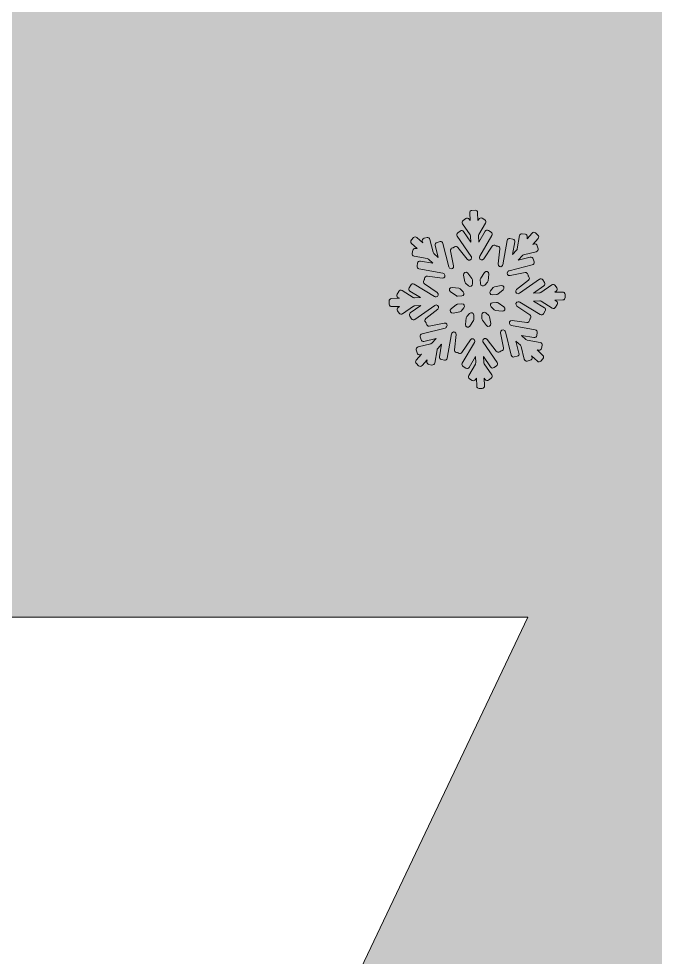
# Model space of a CAD drawing. Header units: millimetres. Extents: x 6 to 165, y -108 to -10.
# Drawn here: x 113.06 to 128.79, y -56.09 to -32.91 of the extents above; entities that cross this region are included whole.
import ezdxf

# ---------------------------------------------------------------- set-up
doc = ezdxf.new("R2010")
doc.units = ezdxf.units.MM
doc.header["$MEASUREMENT"] = 0
doc.layers.add('engraving', color=7, linetype='Continuous')
doc.layers.add('Layer 1', color=7, linetype='Continuous')

msp = doc.modelspace()

# ---------------------------------------------------------------- hatches: boundary and pattern name
at = {"layer": 'Layer 1'}
h = msp.add_hatch(color=2, dxfattribs=at)
h.dxf.hatch_style = 2
edge = h.paths.add_edge_path()
edge.add_spline(control_points=[(164.869, -23.025), (164.869, -23.025), (140.668, -23.025), (140.668, -23.025), (139.861, -21.762), (138.492, -20.888), (136.917, -20.768), (138.422, -19.653), (139.402, -17.869), (139.402, -15.852), (139.402, -12.472), (136.662, -9.732), (133.281, -9.732), (129.901, -9.732), (127.16, -12.472), (127.16, -15.852), (127.16, -17.869), (128.14, -19.653), (129.645, -20.768), (128.071, -20.888), (126.702, -21.762), (125.894, -23.025), (125.894, -23.025), (103.562, -23.025), (103.562, -23.025), (103.562, -23.025), (103.562, -47.689), (103.562, -47.689), (103.562, -47.689), (125.642, -47.689), (125.642, -47.689), (125.642, -47.689), (96.868, -108.174), (96.868, -108.174), (96.868, -108.174), (158.058, -108.174), (158.058, -108.174), (158.058, -108.174), (158.058, -83.51), (158.058, -83.51), (158.058, -83.51), (135.977, -83.51), (135.977, -83.51), (135.977, -83.51), (164.869, -23.025), (164.869, -23.025)], knot_values=[0, 0, 0, 0, 1, 1, 1, 2, 2, 2, 3, 3, 3, 4, 4, 4, 5, 5, 5, 6, 6, 6, 7, 7, 7, 8, 8, 8, 9, 9, 9, 10, 10, 10, 11, 11, 11, 12, 12, 12, 13, 13, 13, 14, 14, 14, 15, 15, 15, 15], degree=3, periodic=1)
edge = h.paths.add_edge_path()
edge.add_spline(control_points=[(129.474, -15.852), (129.474, -13.753), (131.182, -12.045), (133.281, -12.045), (135.381, -12.045), (137.089, -13.753), (137.089, -15.852), (137.089, -17.952), (135.381, -19.66), (133.281, -19.66), (131.182, -19.66), (129.474, -17.952), (129.474, -15.852)], knot_values=[0, 0, 0, 0, 1, 1, 1, 2, 2, 2, 3, 3, 3, 4, 4, 4, 4], degree=3, periodic=1)

# ---------------------------------------------------------------- linework, layer by layer
at = {"layer": 'engraving', "lineweight": 0}
for points, knots in [([(126.564, -39.716), (126.562, -39.683), (126.535, -39.658), (126.502, -39.659), (126.502, -39.659), (126.312, -39.666), (126.312, -39.666), (126.312, -39.666), (126.347, -39.642), (126.347, -39.642), (126.374, -39.623), (126.38, -39.586), (126.361, -39.559), (126.361, -39.559), (126.317, -39.495), (126.317, -39.495), (126.298, -39.468), (126.261, -39.461), (126.234, -39.48), (126.234, -39.48), (125.964, -39.67), (125.964, -39.67), (125.955, -39.677), (125.944, -39.681), (125.932, -39.681), (125.932, -39.681), (125.787, -39.687), (125.787, -39.687), (125.787, -39.687), (126.043, -39.506), (126.043, -39.506), (126.07, -39.487), (126.076, -39.45), (126.058, -39.423), (126.058, -39.423), (126.013, -39.359), (126.013, -39.359), (125.995, -39.332), (125.957, -39.325), (125.93, -39.344), (125.93, -39.344), (125.44, -39.691), (125.44, -39.691), (125.43, -39.697), (125.419, -39.701), (125.407, -39.702), (125.407, -39.702), (125.405, -39.702), (125.405, -39.702), (125.347, -39.704), (125.32, -39.631), (125.365, -39.595), (125.365, -39.595), (125.659, -39.363), (125.659, -39.363), (125.685, -39.343), (125.69, -39.306), (125.67, -39.28), (125.67, -39.28), (125.66, -39.268), (125.66, -39.268), (125.655, -39.26), (125.651, -39.252), (125.649, -39.243), (125.649, -39.243), (125.646, -39.228), (125.646, -39.228), (125.64, -39.195), (125.608, -39.174), (125.576, -39.181), (125.576, -39.181), (125.205, -39.255), (125.205, -39.255), (125.148, -39.266), (125.11, -39.199), (125.149, -39.156), (125.149, -39.156), (125.155, -39.149), (125.155, -39.149), (125.163, -39.141), (125.173, -39.134), (125.184, -39.132), (125.184, -39.132), (125.754, -38.989), (125.754, -38.989), (125.786, -38.981), (125.805, -38.948), (125.797, -38.916), (125.797, -38.916), (125.779, -38.841), (125.779, -38.841), (125.771, -38.809), (125.738, -38.789), (125.706, -38.797), (125.706, -38.797), (125.408, -38.872), (125.408, -38.872), (125.408, -38.872), (125.511, -38.759), (125.511, -38.759), (125.519, -38.751), (125.529, -38.745), (125.54, -38.742), (125.54, -38.742), (125.852, -38.663), (125.852, -38.663), (125.884, -38.655), (125.904, -38.623), (125.896, -38.591), (125.896, -38.591), (125.877, -38.515), (125.877, -38.515), (125.869, -38.483), (125.837, -38.464), (125.805, -38.472), (125.805, -38.472), (125.764, -38.482), (125.764, -38.482), (125.764, -38.482), (125.898, -38.336), (125.898, -38.336), (125.92, -38.311), (125.918, -38.274), (125.894, -38.252), (125.894, -38.252), (125.838, -38.199), (125.838, -38.199), (125.813, -38.176), (125.775, -38.178), (125.753, -38.202), (125.753, -38.202), (125.625, -38.342), (125.625, -38.342), (125.625, -38.342), (125.632, -38.3), (125.632, -38.3), (125.638, -38.268), (125.616, -38.237), (125.584, -38.231), (125.584, -38.231), (125.508, -38.218), (125.508, -38.218), (125.476, -38.212), (125.445, -38.233), (125.439, -38.266), (125.439, -38.266), (125.382, -38.595), (125.382, -38.595), (125.38, -38.606), (125.375, -38.616), (125.367, -38.625), (125.367, -38.625), (125.269, -38.732), (125.269, -38.732), (125.269, -38.732), (125.323, -38.421), (125.323, -38.421), (125.329, -38.389), (125.307, -38.358), (125.275, -38.352), (125.275, -38.352), (125.199, -38.339), (125.199, -38.339), (125.167, -38.333), (125.136, -38.355), (125.13, -38.387), (125.13, -38.387), (125.026, -38.984), (125.026, -38.984), (125.024, -38.996), (125.019, -39.006), (125.011, -39.014), (125.011, -39.014), (125.011, -39.015), (125.011, -39.015), (124.972, -39.057), (124.901, -39.025), (124.908, -38.967), (124.908, -38.967), (124.953, -38.595), (124.953, -38.595), (124.957, -38.562), (124.934, -38.533), (124.901, -38.528), (124.901, -38.528), (124.887, -38.527), (124.887, -38.527), (124.878, -38.525), (124.869, -38.522), (124.861, -38.517), (124.861, -38.517), (124.849, -38.509), (124.849, -38.509), (124.822, -38.49), (124.784, -38.498), (124.766, -38.525), (124.766, -38.525), (124.557, -38.841), (124.557, -38.841), (124.525, -38.889), (124.45, -38.868), (124.448, -38.81), (124.448, -38.81), (124.448, -38.804), (124.448, -38.804), (124.447, -38.792), (124.45, -38.781), (124.456, -38.771), (124.456, -38.771), (124.758, -38.261), (124.758, -38.261), (124.775, -38.233), (124.766, -38.197), (124.738, -38.18), (124.738, -38.18), (124.672, -38.139), (124.672, -38.139), (124.644, -38.122), (124.607, -38.131), (124.59, -38.16), (124.59, -38.16), (124.432, -38.425), (124.432, -38.425), (124.432, -38.425), (124.426, -38.273), (124.426, -38.273), (124.426, -38.261), (124.429, -38.25), (124.434, -38.24), (124.434, -38.24), (124.6, -37.96), (124.6, -37.96), (124.617, -37.932), (124.608, -37.896), (124.58, -37.879), (124.58, -37.879), (124.514, -37.838), (124.514, -37.838), (124.486, -37.821), (124.449, -37.83), (124.432, -37.859), (124.432, -37.859), (124.411, -37.894), (124.411, -37.894), (124.411, -37.894), (124.403, -37.696), (124.403, -37.696), (124.401, -37.663), (124.374, -37.638), (124.341, -37.639), (124.341, -37.639), (124.264, -37.642), (124.264, -37.642), (124.231, -37.643), (124.206, -37.671), (124.207, -37.704), (124.207, -37.704), (124.215, -37.895), (124.215, -37.895), (124.215, -37.895), (124.191, -37.861), (124.191, -37.861), (124.172, -37.834), (124.135, -37.827), (124.108, -37.846), (124.108, -37.846), (124.045, -37.891), (124.045, -37.891), (124.018, -37.91), (124.012, -37.947), (124.03, -37.974), (124.03, -37.974), (124.22, -38.248), (124.22, -38.248), (124.226, -38.257), (124.23, -38.268), (124.23, -38.279), (124.23, -38.279), (124.236, -38.426), (124.236, -38.426), (124.236, -38.426), (124.058, -38.168), (124.058, -38.168), (124.039, -38.141), (124.002, -38.134), (123.974, -38.153), (123.974, -38.153), (123.911, -38.198), (123.911, -38.198), (123.885, -38.217), (123.878, -38.254), (123.897, -38.281), (123.897, -38.281), (124.241, -38.779), (124.241, -38.779), (124.248, -38.788), (124.251, -38.799), (124.252, -38.81), (124.252, -38.81), (124.252, -38.811), (124.252, -38.811), (124.254, -38.87), (124.18, -38.896), (124.145, -38.85), (124.145, -38.85), (123.918, -38.556), (123.918, -38.556), (123.898, -38.53), (123.86, -38.525), (123.834, -38.546), (123.834, -38.546), (123.823, -38.554), (123.823, -38.554), (123.815, -38.56), (123.807, -38.564), (123.798, -38.566), (123.798, -38.566), (123.784, -38.569), (123.784, -38.569), (123.751, -38.575), (123.73, -38.607), (123.737, -38.639), (123.737, -38.639), (123.811, -39.014), (123.811, -39.014), (123.822, -39.071), (123.753, -39.109), (123.711, -39.069), (123.711, -39.069), (123.708, -39.066), (123.708, -39.066), (123.699, -39.058), (123.693, -39.048), (123.69, -39.036), (123.69, -39.036), (123.547, -38.459), (123.547, -38.459), (123.539, -38.427), (123.507, -38.407), (123.475, -38.415), (123.475, -38.415), (123.401, -38.434), (123.401, -38.434), (123.369, -38.442), (123.349, -38.474), (123.357, -38.506), (123.357, -38.506), (123.432, -38.808), (123.432, -38.808), (123.432, -38.808), (123.321, -38.704), (123.321, -38.704), (123.313, -38.697), (123.307, -38.686), (123.304, -38.675), (123.304, -38.675), (123.226, -38.358), (123.226, -38.358), (123.218, -38.326), (123.185, -38.307), (123.153, -38.315), (123.153, -38.315), (123.079, -38.333), (123.079, -38.333), (123.047, -38.341), (123.027, -38.374), (123.035, -38.406), (123.035, -38.406), (123.045, -38.447), (123.045, -38.447), (123.045, -38.447), (122.902, -38.313), (122.902, -38.313), (122.878, -38.29), (122.84, -38.291), (122.817, -38.316), (122.817, -38.316), (122.765, -38.373), (122.765, -38.373), (122.743, -38.397), (122.745, -38.435), (122.768, -38.457), (122.768, -38.457), (122.909, -38.588), (122.909, -38.588), (122.909, -38.588), (122.868, -38.581), (122.868, -38.581), (122.835, -38.575), (122.804, -38.596), (122.798, -38.629), (122.798, -38.629), (122.785, -38.706), (122.785, -38.706), (122.779, -38.738), (122.801, -38.769), (122.833, -38.775), (122.833, -38.775), (123.157, -38.834), (123.157, -38.834), (123.169, -38.836), (123.179, -38.841), (123.188, -38.849), (123.188, -38.849), (123.295, -38.949), (123.295, -38.949), (123.295, -38.949), (122.988, -38.894), (122.988, -38.894), (122.956, -38.888), (122.924, -38.91), (122.919, -38.942), (122.919, -38.942), (122.905, -39.019), (122.905, -39.019), (122.9, -39.051), (122.921, -39.082), (122.954, -39.088), (122.954, -39.088), (123.544, -39.195), (123.544, -39.195), (123.555, -39.197), (123.565, -39.202), (123.574, -39.21), (123.574, -39.21), (123.577, -39.212), (123.577, -39.212), (123.619, -39.252), (123.586, -39.323), (123.528, -39.315), (123.528, -39.315), (123.161, -39.269), (123.161, -39.269), (123.128, -39.264), (123.098, -39.288), (123.094, -39.321), (123.094, -39.321), (123.092, -39.336), (123.092, -39.336), (123.091, -39.345), (123.088, -39.354), (123.083, -39.361), (123.083, -39.361), (123.074, -39.374), (123.074, -39.374), (123.056, -39.401), (123.063, -39.438), (123.09, -39.457), (123.09, -39.457), (123.407, -39.671), (123.407, -39.671), (123.455, -39.704), (123.434, -39.778), (123.376, -39.78), (123.376, -39.78), (123.368, -39.781), (123.368, -39.781), (123.357, -39.781), (123.345, -39.778), (123.335, -39.772), (123.335, -39.772), (122.832, -39.465), (122.832, -39.465), (122.803, -39.448), (122.766, -39.457), (122.749, -39.486), (122.749, -39.486), (122.71, -39.552), (122.71, -39.552), (122.693, -39.581), (122.702, -39.617), (122.73, -39.634), (122.73, -39.634), (122.994, -39.795), (122.994, -39.795), (122.994, -39.795), (122.844, -39.801), (122.844, -39.801), (122.832, -39.801), (122.82, -39.798), (122.81, -39.792), (122.81, -39.792), (122.535, -39.624), (122.535, -39.624), (122.506, -39.607), (122.469, -39.616), (122.452, -39.645), (122.452, -39.645), (122.413, -39.711), (122.413, -39.711), (122.396, -39.74), (122.405, -39.776), (122.433, -39.793), (122.433, -39.793), (122.47, -39.815), (122.47, -39.815), (122.47, -39.815), (122.273, -39.823), (122.273, -39.823), (122.24, -39.824), (122.215, -39.852), (122.216, -39.885), (122.216, -39.885), (122.219, -39.963), (122.219, -39.963), (122.221, -39.996), (122.248, -40.022), (122.281, -40.02), (122.281, -40.02), (122.471, -40.013), (122.471, -40.013), (122.471, -40.013), (122.436, -40.038), (122.436, -40.038), (122.409, -40.057), (122.403, -40.094), (122.421, -40.121), (122.421, -40.121), (122.466, -40.185), (122.466, -40.185), (122.485, -40.212), (122.522, -40.219), (122.549, -40.199), (122.549, -40.199), (122.819, -40.009), (122.819, -40.009), (122.828, -40.003), (122.839, -39.999), (122.851, -39.998), (122.851, -39.998), (122.996, -39.993), (122.996, -39.993), (122.996, -39.993), (122.74, -40.174), (122.74, -40.174), (122.713, -40.193), (122.707, -40.229), (122.725, -40.256), (122.725, -40.256), (122.769, -40.32), (122.769, -40.32), (122.788, -40.348), (122.826, -40.354), (122.853, -40.335), (122.853, -40.335), (123.343, -39.989), (123.343, -39.989), (123.353, -39.982), (123.364, -39.978), (123.375, -39.978), (123.375, -39.978), (123.378, -39.978), (123.378, -39.978), (123.436, -39.976), (123.463, -40.049), (123.418, -40.084), (123.418, -40.084), (123.123, -40.316), (123.123, -40.316), (123.098, -40.336), (123.093, -40.373), (123.113, -40.399), (123.113, -40.399), (123.123, -40.412), (123.123, -40.412), (123.128, -40.419), (123.132, -40.427), (123.134, -40.437), (123.134, -40.437), (123.137, -40.452), (123.137, -40.452), (123.143, -40.484), (123.175, -40.505), (123.207, -40.499), (123.207, -40.499), (123.578, -40.425), (123.578, -40.425), (123.635, -40.413), (123.673, -40.481), (123.634, -40.523), (123.634, -40.523), (123.628, -40.53), (123.628, -40.53), (123.62, -40.539), (123.61, -40.545), (123.598, -40.548), (123.598, -40.548), (123.029, -40.691), (123.029, -40.691), (122.997, -40.699), (122.978, -40.731), (122.985, -40.763), (122.985, -40.763), (123.004, -40.839), (123.004, -40.839), (123.012, -40.871), (123.045, -40.89), (123.077, -40.882), (123.077, -40.882), (123.375, -40.807), (123.375, -40.807), (123.375, -40.807), (123.272, -40.92), (123.272, -40.92), (123.264, -40.929), (123.254, -40.935), (123.243, -40.938), (123.243, -40.938), (122.93, -41.016), (122.93, -41.016), (122.899, -41.024), (122.879, -41.056), (122.887, -41.088), (122.887, -41.088), (122.906, -41.164), (122.906, -41.164), (122.914, -41.196), (122.946, -41.216), (122.978, -41.208), (122.978, -41.208), (123.019, -41.197), (123.019, -41.197), (123.019, -41.197), (122.885, -41.344), (122.885, -41.344), (122.863, -41.368), (122.865, -41.405), (122.889, -41.428), (122.889, -41.428), (122.945, -41.481), (122.945, -41.481), (122.969, -41.503), (123.008, -41.502), (123.03, -41.477), (123.03, -41.477), (123.158, -41.337), (123.158, -41.337), (123.158, -41.337), (123.151, -41.379), (123.151, -41.379), (123.145, -41.412), (123.167, -41.442), (123.199, -41.448), (123.199, -41.448), (123.274, -41.462), (123.274, -41.462), (123.307, -41.468), (123.338, -41.446), (123.344, -41.413), (123.344, -41.413), (123.401, -41.085), (123.401, -41.085), (123.403, -41.074), (123.408, -41.063), (123.416, -41.055), (123.416, -41.055), (123.514, -40.947), (123.514, -40.947), (123.514, -40.947), (123.46, -41.258), (123.46, -41.258), (123.454, -41.29), (123.476, -41.321), (123.508, -41.327), (123.508, -41.327), (123.583, -41.341), (123.583, -41.341), (123.616, -41.347), (123.647, -41.325), (123.653, -41.292), (123.653, -41.292), (123.757, -40.695), (123.757, -40.695), (123.759, -40.684), (123.764, -40.673), (123.772, -40.665), (123.772, -40.665), (123.772, -40.665), (123.772, -40.665), (123.811, -40.622), (123.882, -40.655), (123.875, -40.712), (123.875, -40.712), (123.83, -41.084), (123.83, -41.084), (123.826, -41.117), (123.849, -41.147), (123.882, -41.151), (123.882, -41.151), (123.896, -41.153), (123.896, -41.153), (123.905, -41.154), (123.914, -41.157), (123.922, -41.163), (123.922, -41.163), (123.934, -41.171), (123.934, -41.171), (123.961, -41.189), (123.999, -41.182), (124.017, -41.154), (124.017, -41.154), (124.225, -40.839), (124.225, -40.839), (124.257, -40.79), (124.333, -40.811), (124.335, -40.869), (124.335, -40.869), (124.335, -40.876), (124.335, -40.876), (124.336, -40.887), (124.333, -40.899), (124.327, -40.909), (124.327, -40.909), (124.025, -41.418), (124.025, -41.418), (124.008, -41.447), (124.017, -41.483), (124.045, -41.5), (124.045, -41.5), (124.111, -41.54), (124.111, -41.54), (124.139, -41.557), (124.176, -41.548), (124.193, -41.52), (124.193, -41.52), (124.351, -41.254), (124.351, -41.254), (124.351, -41.254), (124.357, -41.407), (124.357, -41.407), (124.357, -41.418), (124.354, -41.43), (124.348, -41.44), (124.348, -41.44), (124.183, -41.719), (124.183, -41.719), (124.166, -41.748), (124.175, -41.784), (124.203, -41.801), (124.203, -41.801), (124.269, -41.841), (124.269, -41.841), (124.297, -41.858), (124.334, -41.849), (124.351, -41.821), (124.351, -41.821), (124.372, -41.785), (124.372, -41.785), (124.372, -41.785), (124.38, -41.983), (124.38, -41.983), (124.381, -42.016), (124.409, -42.042), (124.442, -42.041), (124.442, -42.041), (124.519, -42.038), (124.519, -42.038), (124.552, -42.036), (124.577, -42.009), (124.576, -41.976), (124.576, -41.976), (124.568, -41.784), (124.568, -41.784), (124.568, -41.784), (124.592, -41.818), (124.592, -41.818), (124.61, -41.845), (124.648, -41.852), (124.675, -41.833), (124.675, -41.833), (124.738, -41.789), (124.738, -41.789), (124.765, -41.77), (124.771, -41.733), (124.753, -41.706), (124.753, -41.706), (124.563, -41.432), (124.563, -41.432), (124.557, -41.422), (124.553, -41.411), (124.553, -41.4), (124.553, -41.4), (124.547, -41.253), (124.547, -41.253), (124.547, -41.253), (124.725, -41.511), (124.725, -41.511), (124.744, -41.538), (124.781, -41.545), (124.809, -41.526), (124.809, -41.526), (124.871, -41.482), (124.871, -41.482), (124.898, -41.463), (124.905, -41.426), (124.886, -41.399), (124.886, -41.399), (124.542, -40.901), (124.542, -40.901), (124.535, -40.891), (124.532, -40.88), (124.531, -40.869), (124.531, -40.869), (124.531, -40.868), (124.531, -40.868), (124.529, -40.81), (124.603, -40.783), (124.638, -40.829), (124.638, -40.829), (124.865, -41.123), (124.865, -41.123), (124.885, -41.15), (124.923, -41.154), (124.949, -41.134), (124.949, -41.134), (124.96, -41.125), (124.96, -41.125), (124.967, -41.119), (124.976, -41.115), (124.985, -41.113), (124.985, -41.113), (124.999, -41.111), (124.999, -41.111), (125.032, -41.104), (125.053, -41.073), (125.046, -41.04), (125.046, -41.04), (124.972, -40.666), (124.972, -40.666), (124.961, -40.609), (125.029, -40.571), (125.072, -40.61), (125.072, -40.61), (125.075, -40.614), (125.075, -40.614), (125.084, -40.622), (125.09, -40.632), (125.093, -40.643), (125.093, -40.643), (125.235, -41.221), (125.235, -41.221), (125.243, -41.253), (125.276, -41.272), (125.308, -41.264), (125.308, -41.264), (125.382, -41.246), (125.382, -41.246), (125.414, -41.238), (125.434, -41.205), (125.426, -41.173), (125.426, -41.173), (125.351, -40.872), (125.351, -40.872), (125.351, -40.872), (125.462, -40.975), (125.462, -40.975), (125.47, -40.983), (125.476, -40.993), (125.479, -41.004), (125.479, -41.004), (125.557, -41.321), (125.557, -41.321), (125.565, -41.353), (125.598, -41.373), (125.63, -41.365), (125.63, -41.365), (125.704, -41.346), (125.704, -41.346), (125.736, -41.338), (125.755, -41.306), (125.748, -41.274), (125.748, -41.274), (125.737, -41.233), (125.737, -41.233), (125.737, -41.233), (125.881, -41.367), (125.881, -41.367), (125.905, -41.39), (125.943, -41.388), (125.966, -41.364), (125.966, -41.364), (126.018, -41.306), (126.018, -41.306), (126.04, -41.282), (126.038, -41.245), (126.015, -41.223), (126.015, -41.223), (125.874, -41.091), (125.874, -41.091), (125.874, -41.091), (125.915, -41.099), (125.915, -41.099), (125.948, -41.105), (125.979, -41.083), (125.985, -41.05), (125.985, -41.05), (125.998, -40.973), (125.998, -40.973), (126.004, -40.941), (125.982, -40.91), (125.95, -40.904), (125.95, -40.904), (125.626, -40.846), (125.626, -40.846), (125.614, -40.844), (125.604, -40.839), (125.595, -40.831), (125.595, -40.831), (125.488, -40.73), (125.488, -40.73), (125.488, -40.73), (125.795, -40.786), (125.795, -40.786), (125.827, -40.792), (125.858, -40.77), (125.864, -40.737), (125.864, -40.737), (125.878, -40.66), (125.878, -40.66), (125.883, -40.628), (125.862, -40.597), (125.829, -40.591), (125.829, -40.591), (125.239, -40.485), (125.239, -40.485), (125.228, -40.483), (125.217, -40.477), (125.209, -40.47), (125.209, -40.47), (125.206, -40.467), (125.206, -40.467), (125.164, -40.427), (125.197, -40.357), (125.255, -40.364), (125.255, -40.364), (125.622, -40.411), (125.622, -40.411), (125.655, -40.415), (125.685, -40.392), (125.689, -40.359), (125.689, -40.359), (125.691, -40.344), (125.691, -40.344), (125.692, -40.335), (125.695, -40.326), (125.7, -40.318), (125.7, -40.318), (125.709, -40.305), (125.709, -40.305), (125.727, -40.278), (125.719, -40.241), (125.692, -40.223), (125.692, -40.223), (125.376, -40.008), (125.376, -40.008), (125.328, -39.976), (125.349, -39.901), (125.407, -39.899), (125.407, -39.899), (125.414, -39.899), (125.414, -39.899), (125.426, -39.898), (125.438, -39.901), (125.448, -39.908), (125.448, -39.908), (125.951, -40.214), (125.951, -40.214), (125.98, -40.232), (126.017, -40.222), (126.034, -40.194), (126.034, -40.194), (126.073, -40.127), (126.073, -40.127), (126.09, -40.099), (126.081, -40.063), (126.053, -40.046), (126.053, -40.046), (125.788, -39.884), (125.788, -39.884), (125.788, -39.884), (125.939, -39.879), (125.939, -39.879), (125.951, -39.878), (125.962, -39.881), (125.972, -39.887), (125.972, -39.887), (126.248, -40.055), (126.248, -40.055), (126.277, -40.073), (126.314, -40.063), (126.331, -40.035), (126.331, -40.035), (126.37, -39.968), (126.37, -39.968), (126.387, -39.94), (126.378, -39.904), (126.35, -39.887), (126.35, -39.887), (126.313, -39.864), (126.313, -39.864), (126.313, -39.864), (126.509, -39.856), (126.509, -39.856), (126.542, -39.855), (126.568, -39.827), (126.567, -39.794), (126.567, -39.794), (126.564, -39.716), (126.564, -39.716)], [0, 0, 0, 0, 1, 1, 1, 2, 2, 2, 3, 3, 3, 4, 4, 4, 5, 5, 5, 6, 6, 6, 7, 7, 7, 8, 8, 8, 9, 9, 9, 10, 10, 10, 11, 11, 11, 12, 12, 12, 13, 13, 13, 14, 14, 14, 15, 15, 15, 16, 16, 16, 17, 17, 17, 18, 18, 18, 19, 19, 19, 20, 20, 20, 21, 21, 21, 22, 22, 22, 23, 23, 23, 24, 24, 24, 25, 25, 25, 26, 26, 26, 27, 27, 27, 28, 28, 28, 29, 29, 29, 30, 30, 30, 31, 31, 31, 32, 32, 32, 33, 33, 33, 34, 34, 34, 35, 35, 35, 36, 36, 36, 37, 37, 37, 38, 38, 38, 39, 39, 39, 40, 40, 40, 41, 41, 41, 42, 42, 42, 43, 43, 43, 44, 44, 44, 45, 45, 45, 46, 46, 46, 47, 47, 47, 48, 48, 48, 49, 49, 49, 50, 50, 50, 51, 51, 51, 52, 52, 52, 53, 53, 53, 54, 54, 54, 55, 55, 55, 56, 56, 56, 57, 57, 57, 58, 58, 58, 59, 59, 59, 60, 60, 60, 61, 61, 61, 62, 62, 62, 63, 63, 63, 64, 64, 64, 65, 65, 65, 66, 66, 66, 67, 67, 67, 68, 68, 68, 69, 69, 69, 70, 70, 70, 71, 71, 71, 72, 72, 72, 73, 73, 73, 74, 74, 74, 75, 75, 75, 76, 76, 76, 77, 77, 77, 78, 78, 78, 79, 79, 79, 80, 80, 80, 81, 81, 81, 82, 82, 82, 83, 83, 83, 84, 84, 84, 85, 85, 85, 86, 86, 86, 87, 87, 87, 88, 88, 88, 89, 89, 89, 90, 90, 90, 91, 91, 91, 92, 92, 92, 93, 93, 93, 94, 94, 94, 95, 95, 95, 96, 96, 96, 97, 97, 97, 98, 98, 98, 99, 99, 99, 100, 100, 100, 101, 101, 101, 102, 102, 102, 103, 103, 103, 104, 104, 104, 105, 105, 105, 106, 106, 106, 107, 107, 107, 108, 108, 108, 109, 109, 109, 110, 110, 110, 111, 111, 111, 112, 112, 112, 113, 113, 113, 114, 114, 114, 115, 115, 115, 116, 116, 116, 117, 117, 117, 118, 118, 118, 119, 119, 119, 120, 120, 120, 121, 121, 121, 122, 122, 122, 123, 123, 123, 124, 124, 124, 125, 125, 125, 126, 126, 126, 127, 127, 127, 128, 128, 128, 129, 129, 129, 130, 130, 130, 131, 131, 131, 132, 132, 132, 133, 133, 133, 134, 134, 134, 135, 135, 135, 136, 136, 136, 137, 137, 137, 138, 138, 138, 139, 139, 139, 140, 140, 140, 141, 141, 141, 142, 142, 142, 143, 143, 143, 144, 144, 144, 145, 145, 145, 146, 146, 146, 147, 147, 147, 148, 148, 148, 149, 149, 149, 150, 150, 150, 151, 151, 151, 152, 152, 152, 153, 153, 153, 154, 154, 154, 155, 155, 155, 156, 156, 156, 157, 157, 157, 158, 158, 158, 159, 159, 159, 160, 160, 160, 161, 161, 161, 162, 162, 162, 163, 163, 163, 164, 164, 164, 165, 165, 165, 166, 166, 166, 167, 167, 167, 168, 168, 168, 169, 169, 169, 170, 170, 170, 171, 171, 171, 172, 172, 172, 173, 173, 173, 174, 174, 174, 175, 175, 175, 176, 176, 176, 177, 177, 177, 178, 178, 178, 179, 179, 179, 180, 180, 180, 181, 181, 181, 182, 182, 182, 183, 183, 183, 184, 184, 184, 185, 185, 185, 186, 186, 186, 187, 187, 187, 188, 188, 188, 189, 189, 189, 190, 190, 190, 191, 191, 191, 192, 192, 192, 193, 193, 193, 194, 194, 194, 195, 195, 195, 196, 196, 196, 197, 197, 197, 198, 198, 198, 199, 199, 199, 200, 200, 200, 201, 201, 201, 202, 202, 202, 203, 203, 203, 204, 204, 204, 205, 205, 205, 206, 206, 206, 207, 207, 207, 208, 208, 208, 209, 209, 209, 210, 210, 210, 211, 211, 211, 212, 212, 212, 213, 213, 213, 214, 214, 214, 215, 215, 215, 216, 216, 216, 217, 217, 217, 218, 218, 218, 219, 219, 219, 220, 220, 220, 221, 221, 221, 222, 222, 222, 223, 223, 223, 224, 224, 224, 225, 225, 225, 226, 226, 226, 227, 227, 227, 228, 228, 228, 229, 229, 229, 230, 230, 230, 231, 231, 231, 232, 232, 232, 233, 233, 233, 234, 234, 234, 235, 235, 235, 236, 236, 236, 237, 237, 237, 238, 238, 238, 239, 239, 239, 240, 240, 240, 241, 241, 241, 242, 242, 242, 243, 243, 243, 244, 244, 244, 245, 245, 245, 246, 246, 246, 247, 247, 247, 248, 248, 248, 249, 249, 249, 250, 250, 250, 251, 251, 251, 252, 252, 252, 253, 253, 253, 254, 254, 254, 255, 255, 255, 256, 256, 256, 257, 257, 257, 258, 258, 258, 259, 259, 259, 260, 260, 260, 261, 261, 261, 262, 262, 262, 263, 263, 263, 264, 264, 264, 265, 265, 265, 266, 266, 266, 267, 267, 267, 268, 268, 268, 269, 269, 269, 270, 270, 270, 271, 271, 271, 272, 272, 272, 273, 273, 273, 274, 274, 274, 275, 275, 275, 276, 276, 276, 277, 277, 277, 278, 278, 278, 279, 279, 279, 280, 280, 280, 281, 281, 281, 282, 282, 282, 283, 283, 283, 284, 284, 284, 285, 285, 285, 286, 286, 286, 287, 287, 287, 288, 288, 288, 289, 289, 289, 290, 290, 290, 291, 291, 291, 292, 292, 292, 293, 293, 293, 294, 294, 294, 295, 295, 295, 296, 296, 296, 297, 297, 297, 298, 298, 298, 299, 299, 299, 300, 300, 300, 301, 301, 301, 302, 302, 302, 303, 303, 303, 304, 304, 304, 305, 305, 305, 306, 306, 306, 307, 307, 307, 308, 308, 308, 309, 309, 309, 310, 310, 310, 311, 311, 311, 312, 312, 312, 313, 313, 313, 314, 314, 314, 315, 315, 315, 316, 316, 316, 317, 317, 317, 318, 318, 318, 319, 319, 319, 320, 320, 320, 321, 321, 321, 322, 322, 322, 323, 323, 323, 324, 324, 324, 325, 325, 325, 326, 326, 326, 327, 327, 327, 328, 328, 328, 329, 329, 329, 330, 330, 330, 331, 331, 331, 332, 332, 332, 333, 333, 333, 334, 334, 334, 335, 335, 335, 336, 336, 336, 336]), ([(124.161, -39.194), (124.161, -39.194), (124.261, -39.324), (124.261, -39.324), (124.269, -39.334), (124.273, -39.346), (124.274, -39.358), (124.274, -39.358), (124.278, -39.459), (124.278, -39.459), (124.28, -39.512), (124.216, -39.541), (124.177, -39.505), (124.177, -39.505), (124.105, -39.438), (124.105, -39.438), (124.096, -39.429), (124.09, -39.418), (124.088, -39.406), (124.088, -39.406), (124.055, -39.242), (124.055, -39.242), (124.043, -39.18), (124.123, -39.144), (124.161, -39.194)], [0, 0, 0, 0, 1, 1, 1, 2, 2, 2, 3, 3, 3, 4, 4, 4, 5, 5, 5, 6, 6, 6, 7, 7, 7, 8, 8, 8, 8]), ([(124.474, -39.452), (124.474, -39.452), (124.47, -39.351), (124.47, -39.351), (124.469, -39.338), (124.473, -39.326), (124.48, -39.315), (124.48, -39.315), (124.571, -39.178), (124.571, -39.178), (124.605, -39.125), (124.687, -39.155), (124.68, -39.218), (124.68, -39.218), (124.66, -39.383), (124.66, -39.383), (124.658, -39.396), (124.653, -39.407), (124.644, -39.416), (124.644, -39.416), (124.578, -39.49), (124.578, -39.49), (124.542, -39.529), (124.476, -39.505), (124.474, -39.452)], [0, 0, 0, 0, 1, 1, 1, 2, 2, 2, 3, 3, 3, 4, 4, 4, 5, 5, 5, 6, 6, 6, 7, 7, 7, 8, 8, 8, 8]), ([(123.873, -39.749), (123.873, -39.749), (123.733, -39.654), (123.733, -39.654), (123.681, -39.619), (123.712, -39.538), (123.774, -39.546), (123.774, -39.546), (123.939, -39.567), (123.939, -39.567), (123.951, -39.568), (123.963, -39.574), (123.972, -39.582), (123.972, -39.582), (124.047, -39.652), (124.047, -39.652), (124.086, -39.689), (124.062, -39.754), (124.009, -39.756), (124.009, -39.756), (123.909, -39.76), (123.909, -39.76), (123.896, -39.76), (123.884, -39.757), (123.873, -39.749)], [0, 0, 0, 0, 1, 1, 1, 2, 2, 2, 3, 3, 3, 4, 4, 4, 5, 5, 5, 6, 6, 6, 7, 7, 7, 8, 8, 8, 8]), ([(124.719, -39.626), (124.719, -39.626), (124.788, -39.551), (124.788, -39.551), (124.797, -39.542), (124.808, -39.535), (124.821, -39.533), (124.821, -39.533), (124.985, -39.5), (124.985, -39.5), (125.046, -39.488), (125.083, -39.567), (125.033, -39.606), (125.033, -39.606), (124.901, -39.71), (124.901, -39.71), (124.891, -39.717), (124.879, -39.722), (124.866, -39.722), (124.866, -39.722), (124.766, -39.726), (124.766, -39.726), (124.713, -39.728), (124.684, -39.666), (124.719, -39.626)], [0, 0, 0, 0, 1, 1, 1, 2, 2, 2, 3, 3, 3, 4, 4, 4, 5, 5, 5, 6, 6, 6, 7, 7, 7, 8, 8, 8, 8]), ([(124.063, -40.053), (124.063, -40.053), (123.995, -40.128), (123.995, -40.128), (123.986, -40.138), (123.975, -40.144), (123.962, -40.147), (123.962, -40.147), (123.798, -40.179), (123.798, -40.179), (123.737, -40.192), (123.7, -40.113), (123.75, -40.074), (123.75, -40.074), (123.882, -39.97), (123.882, -39.97), (123.892, -39.962), (123.904, -39.957), (123.916, -39.957), (123.916, -39.957), (124.017, -39.953), (124.017, -39.953), (124.07, -39.951), (124.099, -40.014), (124.063, -40.053)], [0, 0, 0, 0, 1, 1, 1, 2, 2, 2, 3, 3, 3, 4, 4, 4, 5, 5, 5, 6, 6, 6, 7, 7, 7, 8, 8, 8, 8]), ([(124.909, -39.93), (124.909, -39.93), (125.05, -40.025), (125.05, -40.025), (125.102, -40.06), (125.071, -40.142), (125.009, -40.134), (125.009, -40.134), (124.844, -40.113), (124.844, -40.113), (124.832, -40.111), (124.82, -40.106), (124.811, -40.097), (124.811, -40.097), (124.736, -40.027), (124.736, -40.027), (124.697, -39.991), (124.721, -39.926), (124.774, -39.924), (124.774, -39.924), (124.874, -39.92), (124.874, -39.92), (124.886, -39.919), (124.899, -39.923), (124.909, -39.93)], [0, 0, 0, 0, 1, 1, 1, 2, 2, 2, 3, 3, 3, 4, 4, 4, 5, 5, 5, 6, 6, 6, 7, 7, 7, 8, 8, 8, 8]), ([(124.309, -40.228), (124.309, -40.228), (124.313, -40.329), (124.313, -40.329), (124.314, -40.341), (124.31, -40.354), (124.303, -40.364), (124.303, -40.364), (124.212, -40.502), (124.212, -40.502), (124.178, -40.554), (124.096, -40.524), (124.103, -40.462), (124.103, -40.462), (124.123, -40.296), (124.123, -40.296), (124.125, -40.284), (124.13, -40.272), (124.138, -40.263), (124.138, -40.263), (124.205, -40.19), (124.205, -40.19), (124.241, -40.15), (124.307, -40.174), (124.309, -40.228)], [0, 0, 0, 0, 1, 1, 1, 2, 2, 2, 3, 3, 3, 4, 4, 4, 5, 5, 5, 6, 6, 6, 7, 7, 7, 8, 8, 8, 8]), ([(124.622, -40.486), (124.622, -40.486), (124.521, -40.356), (124.521, -40.356), (124.514, -40.346), (124.51, -40.334), (124.509, -40.322), (124.509, -40.322), (124.505, -40.221), (124.505, -40.221), (124.503, -40.167), (124.566, -40.138), (124.605, -40.175), (124.605, -40.175), (124.677, -40.242), (124.677, -40.242), (124.687, -40.25), (124.693, -40.262), (124.695, -40.274), (124.695, -40.274), (124.728, -40.438), (124.728, -40.438), (124.74, -40.5), (124.66, -40.536), (124.622, -40.486)], [0, 0, 0, 0, 1, 1, 1, 2, 2, 2, 3, 3, 3, 4, 4, 4, 5, 5, 5, 6, 6, 6, 7, 7, 7, 8, 8, 8, 8])]:
    msp.add_open_spline(points, degree=3, knots=knots, dxfattribs=at)
at = {"layer": 'Layer 1', "lineweight": 0}
msp.add_open_spline([(164.869, -23.025), (164.869, -23.025), (140.668, -23.025), (140.668, -23.025), (139.861, -21.762), (138.492, -20.888), (136.917, -20.768), (138.422, -19.653), (139.402, -17.869), (139.402, -15.852), (139.402, -12.472), (136.662, -9.732), (133.281, -9.732), (129.901, -9.732), (127.16, -12.472), (127.16, -15.852), (127.16, -17.869), (128.14, -19.653), (129.645, -20.768), (128.071, -20.888), (126.702, -21.762), (125.894, -23.025), (125.894, -23.025), (103.562, -23.025), (103.562, -23.025), (103.562, -23.025), (103.562, -47.689), (103.562, -47.689), (103.562, -47.689), (125.642, -47.689), (125.642, -47.689), (125.642, -47.689), (96.868, -108.174), (96.868, -108.174), (96.868, -108.174), (158.058, -108.174), (158.058, -108.174), (158.058, -108.174), (158.058, -83.51), (158.058, -83.51), (158.058, -83.51), (135.977, -83.51), (135.977, -83.51), (135.977, -83.51), (164.869, -23.025), (164.869, -23.025)], degree=3, knots=[0, 0, 0, 0, 1, 1, 1, 2, 2, 2, 3, 3, 3, 4, 4, 4, 5, 5, 5, 6, 6, 6, 7, 7, 7, 8, 8, 8, 9, 9, 9, 10, 10, 10, 11, 11, 11, 12, 12, 12, 13, 13, 13, 14, 14, 14, 15, 15, 15, 15], dxfattribs=at)

doc.saveas('drawing.dxf')
